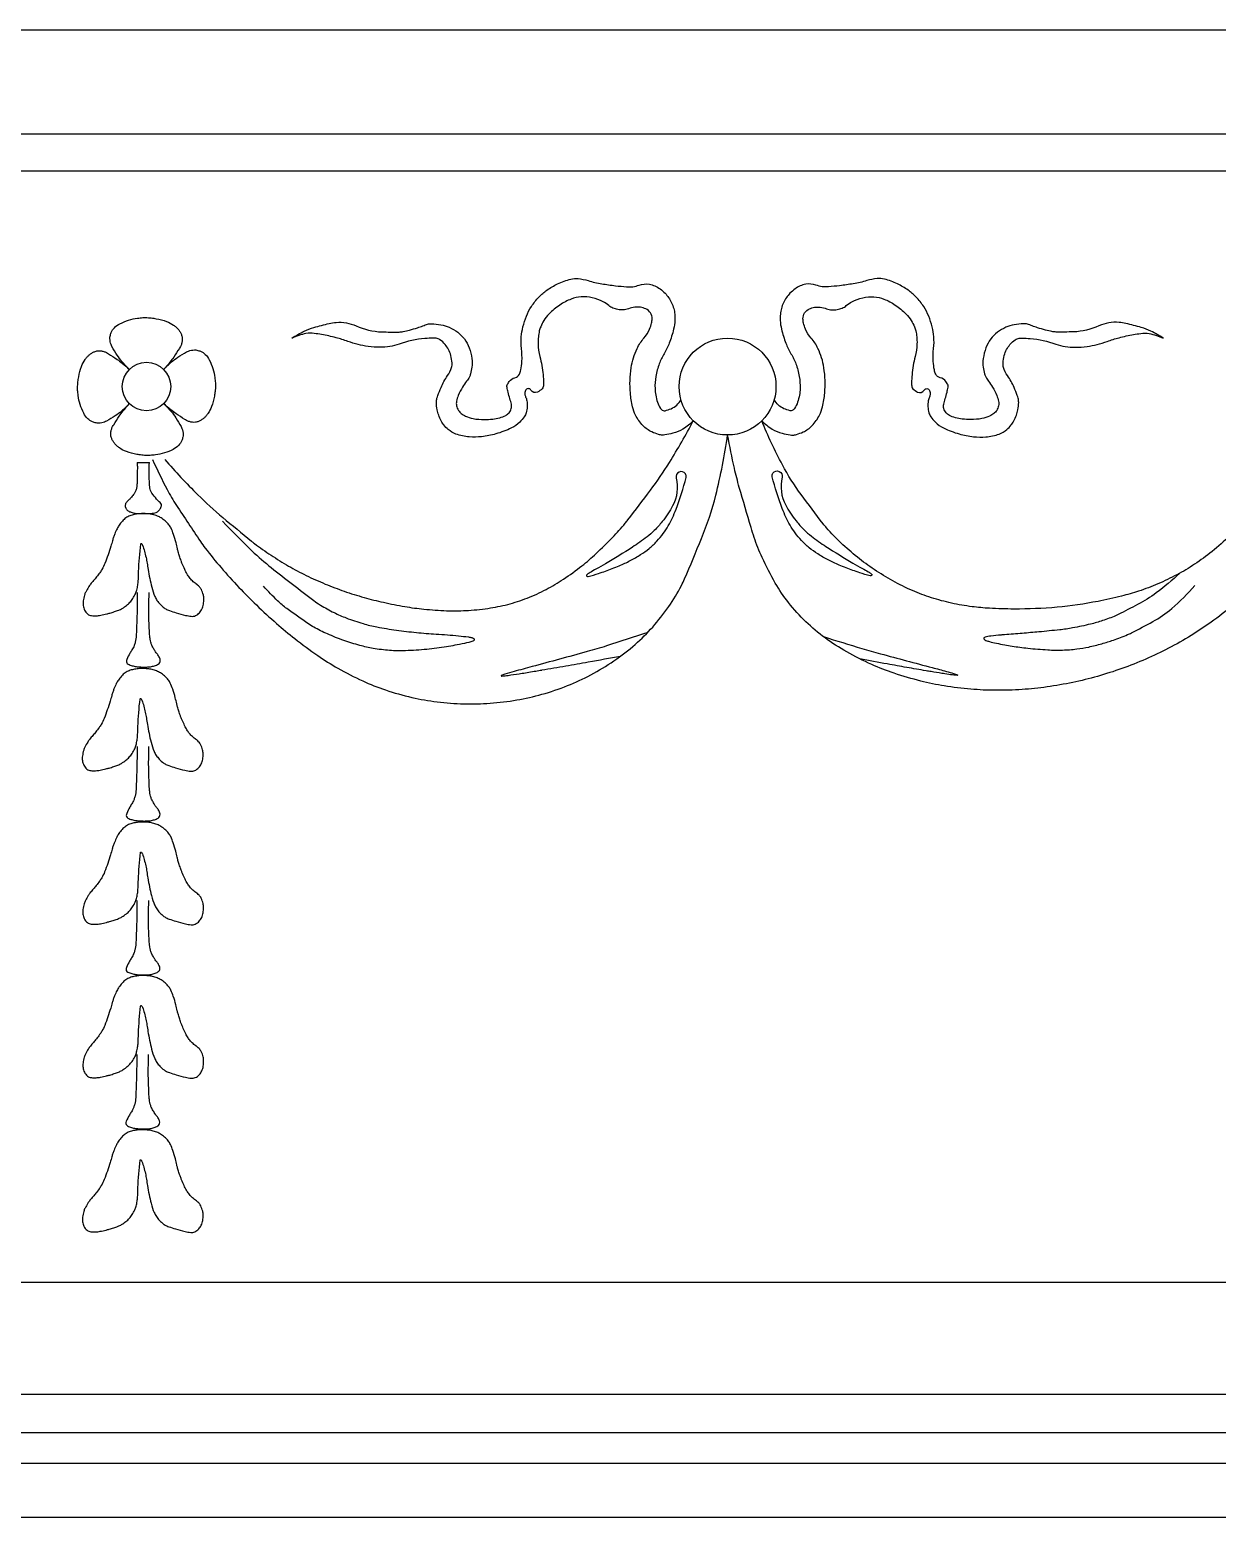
# Model space of a CAD drawing. Header units: millimetres. Extents: x 119.1 to 211.3, y 226 to 289.5.
# Drawn here: x 136.05 to 142.02, y 258.12 to 265.59 of the extents above; entities that cross this region are included whole.
import ezdxf

# ---------------------------------------------------------------- set-up
doc = ezdxf.new("R2010")
doc.units = ezdxf.units.MM

# ---------------------------------------------------------------- blocks, each defined once
blk = doc.blocks.new('BALMERREPEATH410A')
at = {"color": 0}
blk.add_line((-0.0468, -0.3809), (0.0142, -0.3809), dxfattribs=at)
for points in [[(-0.086, 0.086, -0.027333), (-0.1235, 0.1252, -0.03726), (-0.147, 0.1572, -0.008213), (-0.1737, 0.2014, -0.040004), (-0.1783, 0.211, -0.044963), (-0.1824, 0.2253, -0.040875), (-0.1841, 0.2416, -0.063878), (-0.1828, 0.2536, -0.04063), (-0.177, 0.2717, -0.095865), (-0.1616, 0.2951, -0.077592), (-0.1339, 0.3156, -0.045773), (-0.09, 0.3338, -0.04715), (-0.0449, 0.3433, -0.004209), (-0.0191, 0.3461, -0.020399), (-0.0138, 0.3464, -0.011423), (0.0015, 0.3462, -0.010921), (0.0174, 0.3454, -0.017709), (0.0241, 0.3447, -0.004835), (0.0483, 0.3409, -0.046988), (0.1008, 0.327, -0.064824), (0.1358, 0.3087, -0.029994), (0.149, 0.2982, -0.035146), (0.159, 0.2879, -0.037775), (0.1685, 0.2746, -0.041598), (0.1752, 0.2614, -0.060797), (0.1793, 0.2459, -0.064444), (0.1795, 0.2307, -0.044061), (0.1762, 0.2153, -0.045076), (0.1704, 0.201, -0.023888), (0.1651, 0.1918, -0.004866), (0.1367, 0.1484, -0.023067), (0.1173, 0.1222, -0.015728), (0.086, 0.086)], [(-0.086, -0.086, -0.027333), (-0.1252, -0.1235, -0.03726), (-0.1572, -0.147, -0.008213), (-0.2014, -0.1737, -0.040004), (-0.211, -0.1783, -0.044963), (-0.2253, -0.1824, -0.040875), (-0.2416, -0.1841, -0.063878), (-0.2536, -0.1828, -0.04063), (-0.2717, -0.177, -0.095865), (-0.2951, -0.1616, -0.077592), (-0.3156, -0.1339, -0.045773), (-0.3338, -0.09, -0.04715), (-0.3433, -0.0449, -0.004209), (-0.3461, -0.0191, -0.020399), (-0.3464, -0.0138, -0.011423), (-0.3462, 0.0015, -0.010921), (-0.3454, 0.0174, -0.017709), (-0.3447, 0.0241, -0.004835), (-0.3409, 0.0483, -0.046988), (-0.327, 0.1008, -0.064824), (-0.3087, 0.1358, -0.029994), (-0.2982, 0.149, -0.035146), (-0.2879, 0.159, -0.037775), (-0.2746, 0.1685, -0.041598), (-0.2614, 0.1752, -0.060797), (-0.2459, 0.1793, -0.064444), (-0.2307, 0.1795, -0.044061), (-0.2153, 0.1762, -0.045076), (-0.201, 0.1704, -0.023888), (-0.1918, 0.1651, -0.004866), (-0.1484, 0.1367, -0.023067), (-0.1222, 0.1173, -0.015728), (-0.086, 0.086)], [(0.086, 0.086, -0.027333), (0.1252, 0.1235, -0.03726), (0.1572, 0.147, -0.008213), (0.2014, 0.1737, -0.040004), (0.211, 0.1783, -0.044963), (0.2253, 0.1824, -0.040875), (0.2416, 0.1841, -0.063878), (0.2536, 0.1828, -0.04063), (0.2717, 0.177, -0.095865), (0.2951, 0.1616, -0.077592), (0.3156, 0.1339, -0.045773), (0.3338, 0.09, -0.04715), (0.3433, 0.0449, -0.004209), (0.3461, 0.0191, -0.020399), (0.3464, 0.0138, -0.011423), (0.3462, -0.0015, -0.010921), (0.3454, -0.0174, -0.017709), (0.3447, -0.0241, -0.004835), (0.3409, -0.0483, -0.046988), (0.327, -0.1008, -0.064824), (0.3087, -0.1358, -0.029994), (0.2982, -0.149, -0.035146), (0.2879, -0.159, -0.037775), (0.2746, -0.1685, -0.041598), (0.2614, -0.1752, -0.060797), (0.2459, -0.1793, -0.064444), (0.2307, -0.1795, -0.044061), (0.2153, -0.1762, -0.045076), (0.201, -0.1704, -0.023888), (0.1918, -0.1651, -0.004866), (0.1484, -0.1367, -0.023067), (0.1222, -0.1173, -0.015728), (0.086, -0.086)], [(0.086, -0.086, -0.027333), (0.1235, -0.1252, -0.03726), (0.147, -0.1572, -0.008213), (0.1737, -0.2014, -0.040004), (0.1783, -0.211, -0.044963), (0.1824, -0.2253, -0.040875), (0.1841, -0.2416, -0.063878), (0.1828, -0.2536, -0.04063), (0.177, -0.2717, -0.095865), (0.1616, -0.2951, -0.077592), (0.1339, -0.3156, -0.045773), (0.09, -0.3338, -0.04715), (0.0449, -0.3433, -0.004209), (0.0191, -0.3461, -0.020399), (0.0138, -0.3464, -0.011423), (-0.0015, -0.3462, -0.010921), (-0.0174, -0.3454, -0.017709), (-0.0241, -0.3447, -0.004835), (-0.0483, -0.3409, -0.046988), (-0.1008, -0.327, -0.064824), (-0.1358, -0.3087, -0.029994), (-0.149, -0.2982, -0.035146), (-0.159, -0.2879, -0.037775), (-0.1685, -0.2746, -0.041598), (-0.1752, -0.2614, -0.060797), (-0.1793, -0.2459, -0.064444), (-0.1795, -0.2307, -0.044061), (-0.1762, -0.2153, -0.045076), (-0.1704, -0.201, -0.023888), (-0.1651, -0.1918, -0.004866), (-0.1367, -0.1484, -0.023067), (-0.1173, -0.1222, -0.015728), (-0.086, -0.086)], [(-0.0468, -0.3809, -0.003286), (-0.0462, -0.402, -0.006789), (-0.0462, -0.4122, -0.006333), (-0.0478, -0.4879, -0.026939), (-0.0493, -0.5056, -0.052355), (-0.0533, -0.5215, -0.057257), (-0.06, -0.5349, -0.020144), (-0.0658, -0.5429, -0.0094), (-0.0791, -0.5595, -0.036806), (-0.09, -0.5707, 0.037145), (-0.1009, -0.5819, 0.140302), (-0.107, -0.5957, 0.141259), (-0.1048, -0.6105, 0.113225), (-0.096, -0.6222, 0.097426), (-0.0812, -0.6303, 0.020695), (-0.062, -0.6356, 0.036984), (-0.0509, -0.6373, 0.009153), (-0.041, -0.6379, 0.004245), (-0.0197, -0.6386, 0.023884), (0.0159, -0.6377, 0.032441), (0.0419, -0.6342, 0.104983), (0.0545, -0.6287, 0.079906), (0.0672, -0.6161, 0.115186), (0.0746, -0.5988, 0.204905), (0.0721, -0.5881, 0.053247), (0.0634, -0.5786, -0.037904), (0.0507, -0.5655, -0.011746), (0.0274, -0.5363, -0.048344), (0.0227, -0.5285, -0.055159), (0.0181, -0.5159, -0.041614), (0.0154, -0.4982, -0.005258), (0.0151, -0.4941, -0.000805), (0.0139, -0.467, -0.011926), (0.0131, -0.4292, -0.009343), (0.0142, -0.3809)], [(-0.0468, -1.0352, -0.001751), (-0.0465, -1.0577, -0.004457), (-0.0465, -1.0665, -0.009517), (-0.0516, -1.2513, -0.052937), (-0.0566, -1.2843, -0.02486), (-0.0619, -1.3008, -0.030937), (-0.0675, -1.3135, -0.023823), (-0.0731, -1.3229, 0.01279), (-0.0837, -1.3402, 0.034046), (-0.0989, -1.3712, 0.103634), (-0.101, -1.3824, 0.222066), (-0.0966, -1.3914, 0.100302), (-0.0776, -1.4011, 0.015934), (-0.0575, -1.406, 0.031622), (-0.0471, -1.4075, 0.006193), (-0.0284, -1.4089, 0.009313), (-0.0159, -1.4094, 0.012621), (-0.0036, -1.4093, 0.008262), (0.0153, -1.4084, 0.043174), (0.0256, -1.4069, 0.021728), (0.0456, -1.4012, 0.097155), (0.0628, -1.3914, 0.170843), (0.0685, -1.3814, 0.119741), (0.0679, -1.3696, 0.073834), (0.0597, -1.3523, 0.025883), (0.049, -1.3378, -0.034952), (0.0413, -1.327, -0.013815), (0.031, -1.3092, -0.026592), (0.0265, -1.2996, -0.031275), (0.0214, -1.2848, -0.031458), (0.0183, -1.2695, -0.008411), (0.0162, -1.2521, -0.010743), (0.0151, -1.2384, -0.004616), (0.015, -1.2364, -0.000205), (0.013, -1.1916, -0.011169), (0.0116, -1.1229, -0.008752), (0.0134, -1.0352)], [(-0.0477, -1.8088, -0.001751), (-0.0474, -1.8312, -0.004457), (-0.0474, -1.84, -0.009517), (-0.0525, -2.0249, -0.052937), (-0.0575, -2.0578, -0.02486), (-0.0628, -2.0743, -0.030937), (-0.0685, -2.0871, -0.023823), (-0.074, -2.0965, 0.01279), (-0.0846, -2.1138, 0.034046), (-0.0998, -2.1447, 0.103634), (-0.1019, -2.156, 0.222066), (-0.0975, -2.1649, 0.100302), (-0.0785, -2.1746, 0.015934), (-0.0584, -2.1796, 0.031622), (-0.048, -2.1811, 0.006193), (-0.0293, -2.1824, 0.009313), (-0.0169, -2.1829, 0.012621), (-0.0045, -2.1829, 0.008262), (0.0144, -2.182, 0.043174), (0.0247, -2.1804, 0.021728), (0.0446, -2.1747, 0.097155), (0.0619, -2.1649, 0.170843), (0.0676, -2.155, 0.119741), (0.067, -2.1431, 0.073834), (0.0588, -2.1258, 0.025883), (0.0481, -2.1114, -0.034952), (0.0404, -2.1006, -0.013815), (0.0301, -2.0828, -0.026592), (0.0256, -2.0732, -0.031275), (0.0205, -2.0583, -0.031458), (0.0174, -2.043, -0.008411), (0.0153, -2.0257, -0.010743), (0.0141, -2.012, -0.004616), (0.014, -2.01, -0.000205), (0.0121, -1.9652, -0.011169), (0.0107, -1.8965, -0.008752), (0.0124, -1.8088)], [(-0.0486, -2.5823, -0.001751), (-0.0483, -2.6048, -0.004457), (-0.0483, -2.6136, -0.009517), (-0.0534, -2.7984, -0.052937), (-0.0585, -2.8314, -0.02486), (-0.0637, -2.8479, -0.030937), (-0.0694, -2.8606, -0.023823), (-0.0749, -2.87, 0.01279), (-0.0855, -2.8873, 0.034046), (-0.1007, -2.9183, 0.103634), (-0.1028, -2.9295, 0.222066), (-0.0984, -2.9385, 0.100302), (-0.0794, -2.9482, 0.015934), (-0.0593, -2.9531, 0.031622), (-0.049, -2.9547, 0.006193), (-0.0302, -2.956, 0.009313), (-0.0178, -2.9565, 0.012621), (-0.0054, -2.9564, 0.008262), (0.0134, -2.9555, 0.043174), (0.0238, -2.954, 0.021728), (0.0437, -2.9483, 0.097155), (0.061, -2.9385, 0.170843), (0.0667, -2.9286, 0.119741), (0.0661, -2.9167, 0.073834), (0.0579, -2.8994, 0.025883), (0.0472, -2.885, -0.034952), (0.0395, -2.8741, -0.013815), (0.0292, -2.8564, -0.026592), (0.0246, -2.8467, -0.031275), (0.0196, -2.8319, -0.031458), (0.0165, -2.8166, -0.008411), (0.0144, -2.7992, -0.010743), (0.0132, -2.7855, -0.004616), (0.0131, -2.7835, -0.000205), (0.0112, -2.7387, -0.011169), (0.0098, -2.67, -0.008752), (0.0115, -2.5823)], [(-0.0495, -3.3559, -0.001751), (-0.0492, -3.3783, -0.004457), (-0.0492, -3.3872, -0.009517), (-0.0543, -3.572, -0.052937), (-0.0594, -3.605, -0.02486), (-0.0646, -3.6215, -0.030937), (-0.0703, -3.6342, -0.023823), (-0.0758, -3.6436, 0.01279), (-0.0864, -3.6609, 0.034046), (-0.1017, -3.6919, 0.103634), (-0.1037, -3.7031, 0.222066), (-0.0993, -3.712, 0.100302), (-0.0804, -3.7217, 0.015934), (-0.0602, -3.7267, 0.031622), (-0.0499, -3.7282, 0.006193), (-0.0312, -3.7295, 0.009313), (-0.0187, -3.73, 0.012621), (-0.0063, -3.73, 0.008262), (0.0125, -3.7291, 0.043174), (0.0229, -3.7275, 0.021728), (0.0428, -3.7218, 0.097155), (0.06, -3.7121, 0.170843), (0.0658, -3.7021, 0.119741), (0.0651, -3.6902, 0.073834), (0.057, -3.6729, 0.025883), (0.0463, -3.6585, -0.034952), (0.0386, -3.6477, -0.013815), (0.0283, -3.6299, -0.026592), (0.0237, -3.6203, -0.031275), (0.0187, -3.6054, -0.031458), (0.0156, -3.5902, -0.008411), (0.0135, -3.5728, -0.010743), (0.0123, -3.5591, -0.004616), (0.0122, -3.5571, -0.000205), (0.0103, -3.5123, -0.011169), (0.0089, -3.4436, -0.008752), (0.0106, -3.3559)]]:
    blk.add_lwpolyline(points, format="xyb", dxfattribs=at)
for points in [[(0.2488, -0.9915, -0.040961), (0.2303, -0.9765, -0.042564), (0.2153, -0.9592, -0.028837), (0.204, -0.9419, -0.022651), (0.1921, -0.9186, -0.007026), (0.1796, -0.8903, -0.013589), (0.1738, -0.8754, -0.008287), (0.1659, -0.8523, -0.008979), (0.1594, -0.8308, -0.013889), (0.1554, -0.8151, 0.007319), (0.1483, -0.7853, 0.019633), (0.1356, -0.7426, 0.026179), (0.1232, -0.7116, 0.060066), (0.1127, -0.6947, 0.044414), (0.0941, -0.6752, 0.041179), (0.0739, -0.6602, 0.047652), (0.0544, -0.6506, 0.032189), (0.0315, -0.6435, 0.033832), (0.009, -0.6396, 0.02348), (-0.0127, -0.6385, 0.020253), (-0.0378, -0.6393, 0.034608), (-0.0622, -0.6428, 0.038405), (-0.0834, -0.6491, 0.061397), (-0.1035, -0.6598, 0.05772), (-0.1215, -0.6758, 0.030967), (-0.1379, -0.6966, 0.040056), (-0.1481, -0.7143, 0.012528), (-0.1598, -0.7404, 0.019689), (-0.1661, -0.7575, 0.012183), (-0.1712, -0.7745, -0.007417), (-0.1793, -0.8024, -0.017284), (-0.209, -0.8887, -0.047059), (-0.2239, -0.9188, -0.01663), (-0.2349, -0.9352, -0.012124), (-0.2512, -0.9569, -0.013748), (-0.2662, -0.9748, 0.015336), (-0.2813, -0.9928, 0.028136), (-0.2918, -1.0079, 0.018331), (-0.3058, -1.0326, 0.052333), (-0.3121, -1.0485, 0.030025), (-0.3183, -1.0775, 0.074352), (-0.3184, -1.1007, 0.072444), (-0.3116, -1.1234, 0.116892), (-0.2958, -1.1435, 0.144796), (-0.2766, -1.1512, 0.036779), (-0.2524, -1.1517, 0.039267), (-0.23, -1.1488, 0.005221), (-0.2003, -1.1422, 0.009688), (-0.1844, -1.1381, 0.012302), (-0.1611, -1.1311, 0.013294), (-0.1399, -1.1235, 0.043426), (-0.1222, -1.1148, 0.031484), (-0.0999, -1.0993, 0.041122), (-0.0836, -1.084, 0.037734), (-0.0686, -1.0647, 0.036631), (-0.0553, -1.0411, 0.050248), (-0.0487, -1.0224, 0.020283), (-0.0438, -0.9978, 0.023505), (-0.0414, -0.9762, 0.009299), (-0.0408, -0.9608, -0.004545), (-0.0397, -0.9294, -0.017005), (-0.0289, -0.7916, -0.654939), (-0.024, -0.7901, -0.08856), (-0.0195, -0.7978, -0.025758), (-0.0102, -0.8272, -0.005212), (-0.0025, -0.8582, -0.011214), (0.0006, -0.8728, -0.011801), (0.003, -0.887, 0.005246), (0.0079, -0.9191, 0.020914), (0.0263, -1.008, 0.038551), (0.042, -1.0548, 0.047079), (0.0526, -1.0745, 0.043176), (0.0679, -1.0937, 0.040468), (0.089, -1.1125, 0.062169), (0.105, -1.1218, 0.018378), (0.1156, -1.1258, 0.005863), (0.1494, -1.1368, 0.018528), (0.1967, -1.1496, 0.031448), (0.2252, -1.1544, 0.130409), (0.2459, -1.1512, 0.106111), (0.2666, -1.1362, 0.075517), (0.2786, -1.1178, 0.066664), (0.2859, -1.094, 0.042883), (0.2881, -1.0669, 0.059758), (0.2856, -1.0475, 0.050986), (0.2757, -1.0202, 0.083216), (0.2655, -1.0057, 0.010084), (0.2569, -0.9974, 0.033109), (0.254, -0.9951, 0.010935), (0.2519, -0.9936, -0.007581)], [(0.2451, -1.7701, -0.040961), (0.2266, -1.7551, -0.042564), (0.2116, -1.7378, -0.028837), (0.2003, -1.7205, -0.022651), (0.1884, -1.6972, -0.007026), (0.1759, -1.6689, -0.013589), (0.1701, -1.654, -0.008287), (0.1622, -1.6309, -0.008979), (0.1557, -1.6094, -0.013889), (0.1517, -1.5937, 0.007319), (0.1446, -1.5639, 0.019633), (0.1319, -1.5212, 0.026179), (0.1195, -1.4902, 0.060066), (0.109, -1.4732, 0.044414), (0.0904, -1.4537, 0.041179), (0.0702, -1.4388, 0.047652), (0.0507, -1.4291, 0.032189), (0.0278, -1.422, 0.033832), (0.0053, -1.4182, 0.02348), (-0.0163, -1.417, 0.020253), (-0.0415, -1.4179, 0.034608), (-0.0659, -1.4214, 0.038405), (-0.0871, -1.4277, 0.061397), (-0.1072, -1.4384, 0.05772), (-0.1252, -1.4544, 0.030967), (-0.1416, -1.4752, 0.040056), (-0.1518, -1.4928, 0.012528), (-0.1635, -1.519, 0.019689), (-0.1698, -1.5361, 0.012183), (-0.1749, -1.553, -0.007417), (-0.183, -1.581, -0.017284), (-0.2127, -1.6673, -0.047059), (-0.2276, -1.6974, -0.01663), (-0.2386, -1.7138, -0.012124), (-0.2549, -1.7354, -0.013748), (-0.2699, -1.7534, 0.015336), (-0.285, -1.7714, 0.028136), (-0.2955, -1.7865, 0.018331), (-0.3095, -1.8111, 0.052333), (-0.3158, -1.827, 0.030025), (-0.322, -1.8561, 0.074352), (-0.3221, -1.8793, 0.072444), (-0.3153, -1.902, 0.116892), (-0.2995, -1.9221, 0.144796), (-0.2803, -1.9298, 0.036779), (-0.2561, -1.9303, 0.039267), (-0.2337, -1.9274, 0.005221), (-0.204, -1.9208, 0.009688), (-0.1881, -1.9167, 0.012302), (-0.1648, -1.9097, 0.013294), (-0.1436, -1.9021, 0.043426), (-0.1259, -1.8934, 0.031484), (-0.1036, -1.8779, 0.041122), (-0.0873, -1.8625, 0.037734), (-0.0723, -1.8433, 0.036631), (-0.059, -1.8196, 0.050248), (-0.0524, -1.801, 0.020283), (-0.0475, -1.7763, 0.023505), (-0.0451, -1.7548, 0.009299), (-0.0445, -1.7394, -0.004545), (-0.0434, -1.7079, -0.017005), (-0.0326, -1.5702, -0.654939), (-0.0277, -1.5686, -0.08856), (-0.0232, -1.5764, -0.025758), (-0.0139, -1.6058, -0.005212), (-0.0062, -1.6368, -0.011214), (-0.0031, -1.6513, -0.011801), (-0.0007, -1.6656, 0.005246), (0.0042, -1.6976, 0.020914), (0.0226, -1.7866, 0.038551), (0.0383, -1.8334, 0.047079), (0.0489, -1.8531, 0.043176), (0.0642, -1.8722, 0.040468), (0.0853, -1.8911, 0.062169), (0.1013, -1.9003, 0.018378), (0.1119, -1.9044, 0.005863), (0.1457, -1.9153, 0.018528), (0.193, -1.9282, 0.031448), (0.2215, -1.933, 0.130409), (0.2422, -1.9297, 0.106111), (0.2629, -1.9147, 0.075517), (0.2749, -1.8964, 0.066664), (0.2822, -1.8726, 0.042883), (0.2844, -1.8455, 0.059758), (0.2819, -1.826, 0.050986), (0.272, -1.7988, 0.083216), (0.2618, -1.7843, 0.010084), (0.2532, -1.7759, 0.033109), (0.2503, -1.7736, 0.010935), (0.2482, -1.7722, -0.007581)], [(0.2473, -2.5415, -0.040961), (0.2289, -2.5264, -0.042564), (0.2138, -2.5092, -0.028837), (0.2026, -2.4919, -0.022651), (0.1906, -2.4685, -0.007026), (0.1782, -2.4402, -0.013589), (0.1724, -2.4254, -0.008287), (0.1645, -2.4023, -0.008979), (0.158, -2.3808, -0.013889), (0.154, -2.3651, 0.007319), (0.1468, -2.3352, 0.019633), (0.1341, -2.2926, 0.026179), (0.1217, -2.2616, 0.060066), (0.1112, -2.2446, 0.044414), (0.0926, -2.2251, 0.041179), (0.0725, -2.2102, 0.047652), (0.053, -2.2005, 0.032189), (0.0301, -2.1934, 0.033832), (0.0076, -2.1896, 0.02348), (-0.0141, -2.1884, 0.020253), (-0.0392, -2.1893, 0.034608), (-0.0636, -2.1928, 0.038405), (-0.0849, -2.1991, 0.061397), (-0.1049, -2.2098, 0.05772), (-0.1229, -2.2258, 0.030967), (-0.1393, -2.2465, 0.040056), (-0.1495, -2.2642, 0.012528), (-0.1612, -2.2904, 0.019689), (-0.1676, -2.3074, 0.012183), (-0.1727, -2.3244, -0.007417), (-0.1808, -2.3524, -0.017284), (-0.2105, -2.4387, -0.047059), (-0.2254, -2.4687, -0.01663), (-0.2363, -2.4852, -0.012124), (-0.2526, -2.5068, -0.013748), (-0.2677, -2.5248, 0.015336), (-0.2827, -2.5428, 0.028136), (-0.2933, -2.5579, 0.018331), (-0.3073, -2.5825, 0.052333), (-0.3136, -2.5984, 0.030025), (-0.3198, -2.6275, 0.074352), (-0.3198, -2.6507, 0.072444), (-0.313, -2.6734, 0.116892), (-0.2973, -2.6934, 0.144796), (-0.278, -2.7012, 0.036779), (-0.2539, -2.7017, 0.039267), (-0.2314, -2.6988, 0.005221), (-0.2017, -2.6921, 0.009688), (-0.1858, -2.6881, 0.012302), (-0.1625, -2.6811, 0.013294), (-0.1413, -2.6735, 0.043426), (-0.1237, -2.6648, 0.031484), (-0.1014, -2.6493, 0.041122), (-0.085, -2.6339, 0.037734), (-0.07, -2.6146, 0.036631), (-0.0567, -2.591, 0.050248), (-0.0502, -2.5724, 0.020283), (-0.0453, -2.5477, 0.023505), (-0.0429, -2.5262, 0.009299), (-0.0422, -2.5108, -0.004545), (-0.0411, -2.4793, -0.017005), (-0.0304, -2.3415, -0.654939), (-0.0255, -2.34, -0.08856), (-0.0209, -2.3478, -0.025758), (-0.0116, -2.3771, -0.005212), (-0.0039, -2.4082, -0.011214), (-0.0008, -2.4227, -0.011801), (0.0016, -2.437, 0.005246), (0.0065, -2.469, 0.020914), (0.0249, -2.558, 0.038551), (0.0405, -2.6047, 0.047079), (0.0512, -2.6245, 0.043176), (0.0665, -2.6436, 0.040468), (0.0876, -2.6625, 0.062169), (0.1036, -2.6717, 0.018378), (0.1142, -2.6757, 0.005863), (0.1479, -2.6867, 0.018528), (0.1952, -2.6996, 0.031448), (0.2237, -2.7044, 0.130409), (0.2444, -2.7011, 0.106111), (0.2651, -2.6861, 0.075517), (0.2772, -2.6678, 0.066664), (0.2845, -2.644, 0.042883), (0.2866, -2.6168, 0.059758), (0.2842, -2.5974, 0.050986), (0.2743, -2.5702, 0.083216), (0.264, -2.5556, 0.010084), (0.2554, -2.5473, 0.033109), (0.2526, -2.545, 0.010935), (0.2504, -2.5436, -0.007581)], [(0.2479, -3.3127, -0.040961), (0.2295, -3.2976, -0.042564), (0.2144, -3.2804, -0.028837), (0.2032, -3.2631, -0.022651), (0.1912, -3.2397, -0.007026), (0.1788, -3.2114, -0.013589), (0.173, -3.1965, -0.008287), (0.1651, -3.1735, -0.008979), (0.1586, -3.1519, -0.013889), (0.1546, -3.1363, 0.007319), (0.1474, -3.1064, 0.019633), (0.1347, -3.0638, 0.026179), (0.1223, -3.0328, 0.060066), (0.1118, -3.0158, 0.044414), (0.0932, -2.9963, 0.041179), (0.0731, -2.9813, 0.047652), (0.0536, -2.9717, 0.032189), (0.0307, -2.9646, 0.033832), (0.0082, -2.9608, 0.02348), (-0.0135, -2.9596, 0.020253), (-0.0386, -2.9604, 0.034608), (-0.063, -2.9639, 0.038405), (-0.0843, -2.9703, 0.061397), (-0.1043, -2.9809, 0.05772), (-0.1223, -2.997, 0.030967), (-0.1387, -3.0177, 0.040056), (-0.1489, -3.0354, 0.012528), (-0.1606, -3.0615, 0.019689), (-0.1669, -3.0786, 0.012183), (-0.172, -3.0956, -0.007417), (-0.1802, -3.1236, -0.017284), (-0.2099, -3.2098, -0.047059), (-0.2248, -3.2399, -0.01663), (-0.2357, -3.2563, -0.012124), (-0.252, -3.278, -0.013748), (-0.2671, -3.296, 0.015336), (-0.2821, -3.3139, 0.028136), (-0.2927, -3.3291, 0.018331), (-0.3067, -3.3537, 0.052333), (-0.3129, -3.3696, 0.030025), (-0.3192, -3.3987, 0.074352), (-0.3192, -3.4218, 0.072444), (-0.3124, -3.4446, 0.116892), (-0.2966, -3.4646, 0.144796), (-0.2774, -3.4723, 0.036779), (-0.2533, -3.4729, 0.039267), (-0.2308, -3.4699, 0.005221), (-0.2011, -3.4633, 0.009688), (-0.1852, -3.4593, 0.012302), (-0.1619, -3.4522, 0.013294), (-0.1407, -3.4446, 0.043426), (-0.1231, -3.4359, 0.031484), (-0.1008, -3.4204, 0.041122), (-0.0844, -3.4051, 0.037734), (-0.0694, -3.3858, 0.036631), (-0.0561, -3.3622, 0.050248), (-0.0496, -3.3435, 0.020283), (-0.0446, -3.3189, 0.023505), (-0.0423, -3.2973, 0.009299), (-0.0416, -3.282, -0.004545), (-0.0405, -3.2505, -0.017005), (-0.0298, -3.1127, -0.654939), (-0.0249, -3.1112, -0.08856), (-0.0203, -3.119, -0.025758), (-0.011, -3.1483, -0.005212), (-0.0033, -3.1793, -0.011214), (-0.0002, -3.1939, -0.011801), (0.0022, -3.2081, 0.005246), (0.0071, -3.2402, 0.020914), (0.0255, -3.3291, 0.038551), (0.0411, -3.3759, 0.047079), (0.0518, -3.3957, 0.043176), (0.0671, -3.4148, 0.040468), (0.0882, -3.4336, 0.062169), (0.1042, -3.4429, 0.018378), (0.1148, -3.4469, 0.005863), (0.1485, -3.4579, 0.018528), (0.1958, -3.4708, 0.031448), (0.2243, -3.4756, 0.130409), (0.245, -3.4723, 0.106111), (0.2657, -3.4573, 0.075517), (0.2778, -3.4389, 0.066664), (0.2851, -3.4151, 0.042883), (0.2872, -3.388, 0.059758), (0.2848, -3.3686, 0.050986), (0.2749, -3.3414, 0.083216), (0.2646, -3.3268, 0.010084), (0.256, -3.3185, 0.033109), (0.2532, -3.3162, 0.010935), (0.2511, -3.3147, -0.007581)], [(0.2455, -4.0874, -0.040961), (0.227, -4.0723, -0.042564), (0.2119, -4.0551, -0.028837), (0.2007, -4.0378, -0.022651), (0.1887, -4.0144, -0.007026), (0.1763, -3.9861, -0.013589), (0.1705, -3.9712, -0.008287), (0.1626, -3.9482, -0.008979), (0.1561, -3.9267, -0.013889), (0.1521, -3.911, 0.007319), (0.145, -3.8811, 0.019633), (0.1323, -3.8385, 0.026179), (0.1199, -3.8075, 0.060066), (0.1094, -3.7905, 0.044414), (0.0908, -3.771, 0.041179), (0.0706, -3.756, 0.047652), (0.0511, -3.7464, 0.032189), (0.0282, -3.7393, 0.033832), (0.0057, -3.7355, 0.02348), (-0.016, -3.7343, 0.020253), (-0.0411, -3.7351, 0.034608), (-0.0655, -3.7387, 0.038405), (-0.0868, -3.745, 0.061397), (-0.1068, -3.7556, 0.05772), (-0.1248, -3.7717, 0.030967), (-0.1412, -3.7924, 0.040056), (-0.1514, -3.8101, 0.012528), (-0.1631, -3.8362, 0.019689), (-0.1694, -3.8533, 0.012183), (-0.1745, -3.8703, -0.007417), (-0.1826, -3.8983, -0.017284), (-0.2123, -3.9845, -0.047059), (-0.2273, -4.0146, -0.01663), (-0.2382, -4.0311, -0.012124), (-0.2545, -4.0527, -0.013748), (-0.2695, -4.0707, 0.015336), (-0.2846, -4.0886, 0.028136), (-0.2952, -4.1038, 0.018331), (-0.3092, -4.1284, 0.052333), (-0.3154, -4.1443, 0.030025), (-0.3217, -4.1734, 0.074352), (-0.3217, -4.1965, 0.072444), (-0.3149, -4.2193, 0.116892), (-0.2991, -4.2393, 0.144796), (-0.2799, -4.2471, 0.036779), (-0.2557, -4.2476, 0.039267), (-0.2333, -4.2446, 0.005221), (-0.2036, -4.238, 0.009688), (-0.1877, -4.234, 0.012302), (-0.1644, -4.2269, 0.013294), (-0.1432, -4.2193, 0.043426), (-0.1255, -4.2106, 0.031484), (-0.1032, -4.1951, 0.041122), (-0.0869, -4.1798, 0.037734), (-0.0719, -4.1605, 0.036631), (-0.0586, -4.1369, 0.050248), (-0.0521, -4.1183, 0.020283), (-0.0471, -4.0936, 0.023505), (-0.0448, -4.072, 0.009299), (-0.0441, -4.0567, -0.004545), (-0.043, -4.0252, -0.017005), (-0.0323, -3.8874, -0.654939), (-0.0274, -3.8859, -0.08856), (-0.0228, -3.8937, -0.025758), (-0.0135, -3.923, -0.005212), (-0.0058, -3.9541, -0.011214), (-0.0027, -3.9686, -0.011801), (-0.0003, -3.9828, 0.005246), (0.0046, -4.0149, 0.020914), (0.023, -4.1038, 0.038551), (0.0387, -4.1506, 0.047079), (0.0493, -4.1704, 0.043176), (0.0646, -4.1895, 0.040468), (0.0857, -4.2084, 0.062169), (0.1017, -4.2176, 0.018378), (0.1123, -4.2216, 0.005863), (0.146, -4.2326, 0.018528), (0.1934, -4.2455, 0.031448), (0.2219, -4.2503, 0.130409), (0.2425, -4.247, 0.106111), (0.2632, -4.232, 0.075517), (0.2753, -4.2136, 0.066664), (0.2826, -4.1898, 0.042883), (0.2848, -4.1627, 0.059758), (0.2823, -4.1433, 0.050986), (0.2724, -4.1161, 0.083216), (0.2621, -4.1015, 0.010084), (0.2535, -4.0932, 0.033109), (0.2507, -4.0909, 0.010935), (0.2486, -4.0894, -0.007581)]]:
    blk.add_lwpolyline(points, format="xyb", close=True, dxfattribs=at)
blk.add_circle((0, 0), 0.1217, dxfattribs=at)
blk = doc.blocks.new('BALMERREPEATH410B')
at = {"color": 0, "flags": 128}
for points in [[(-6.6924, 4.7429, -0.028798), (-6.6296, 4.7777, -0.040072), (-6.5815, 4.7963, -0.015539), (-6.5042, 4.8167, -0.035644), (-6.4697, 4.822, -0.128766), (-6.369, 4.8045, 0.099242), (-6.2407, 4.7744, 0.011536), (-6.1532, 4.7735, 0.04868), (-6.1325, 4.7758, 0.012755), (-6.1008, 4.7834, 0.009857), (-6.0602, 4.795, 0.023254), (-6.0332, 4.8047, -0.026624), (-6.0096, 4.813, -0.081303), (-5.99, 4.8154, -0.033795), (-5.943, 4.8103, -0.062203), (-5.9013, 4.7975, -0.054644), (-5.8585, 4.7723, -0.073276), (-5.825, 4.7386, -0.069422), (-5.8011, 4.6945, -0.055123), (-5.7871, 4.6397, -0.072421), (-5.7873, 4.5965, -0.025521), (-5.7942, 4.563, -0.05332), (-5.7999, 4.5476, -0.053878), (-5.8135, 4.5266, 0.036971), (-5.8342, 4.4968, 0.032597), (-5.8553, 4.4549, 0.050027), (-5.8644, 4.4257, 0.102646), (-5.8644, 4.403, 0.092851), (-5.8548, 4.3799, 0.076926), (-5.8407, 4.3641, 0.064803), (-5.8193, 4.3507, 0.062414), (-5.7803, 4.3386, 0.045958), (-5.7252, 4.3338, 0.027689), (-5.6821, 4.3364, 0.033923), (-5.6475, 4.3428, 0.0582), (-5.6169, 4.3546, 0.092509), (-5.6006, 4.3674, 0.113234), (-5.5893, 4.3885, 0.119747), (-5.5887, 4.4111, 0.026313), (-5.5962, 4.4388, -0.022209), (-5.6053, 4.4716, -0.006231), (-5.6105, 4.4958, -0.024933), (-5.6114, 4.5019, -0.147392), (-5.6106, 4.5063, -0.030697), (-5.5996, 4.5245, -0.188535), (-5.5706, 4.544, 0.233883), (-5.5483, 4.5619, 0.060321), (-5.5415, 4.5829, 0.030856), (-5.536, 4.6255, 0.04788), (-5.5378, 4.691, -0.053374), (-5.5387, 4.7497, -0.037769), (-5.5305, 4.799, -0.03334), (-5.5133, 4.853, -0.051523), (-5.4881, 4.9017, -0.046407), (-5.4501, 4.9493, -0.048235), (-5.4097, 4.984, -0.041564), (-5.3564, 5.0151, -0.047335), (-5.2904, 5.0393, -0.091249), (-5.2538, 5.0421, -0.046538), (-5.2026, 5.0317, 0.034602), (-5.1341, 5.016, 0.007793), (-5.0656, 5.0064, 0.009568), (-5.0096, 5.0006, 0.110459), (-4.9467, 5.0091, -0.135284), (-4.8947, 5.0135, -0.057805), (-4.8675, 5.0051, -0.054438), (-4.8414, 4.9901, -0.038855), (-4.8159, 4.9682, -0.046732), (-4.7982, 4.9467, -0.040943), (-4.7832, 4.9202, -0.04158), (-4.7729, 4.8919, -0.040992), (-4.7675, 4.8634, -0.038228), (-4.7667, 4.8322, -0.048613), (-4.7732, 4.7879, -0.029273), (-4.7954, 4.7169, -0.047028), (-4.821, 4.6647, 0.048867), (-4.8454, 4.6143, 0.045887), (-4.8624, 4.5507, 0.049239), (-4.8668, 4.4896, 0.038585), (-4.8634, 4.4566, 0.034636), (-4.8543, 4.4208, 0.067651), (-4.8392, 4.3899, 0.143554), (-4.8265, 4.3793, 0.157517), (-4.8163, 4.3783, 0.049053), (-4.7857, 4.3882, 0.086419), (-4.7575, 4.4067, 0.08407), (-4.7366, 4.4344)], [(-2.3119, 4.7429, 0.028798), (-2.3747, 4.7777, 0.040072), (-2.4228, 4.7963, 0.015539), (-2.5001, 4.8167, 0.035644), (-2.5345, 4.822, 0.128766), (-2.6353, 4.8045, -0.099242), (-2.7636, 4.7744, -0.011536), (-2.8511, 4.7735, -0.04868), (-2.8718, 4.7758, -0.012755), (-2.9035, 4.7834, -0.009857), (-2.9441, 4.795, -0.023254), (-2.9711, 4.8047, 0.026624), (-2.9947, 4.813, 0.081303), (-3.0143, 4.8154, 0.033795), (-3.0613, 4.8103, 0.062203), (-3.103, 4.7975, 0.054644), (-3.1458, 4.7723, 0.073276), (-3.1793, 4.7386, 0.069422), (-3.2032, 4.6945, 0.055123), (-3.2172, 4.6397, 0.072421), (-3.217, 4.5965, 0.025521), (-3.2101, 4.563, 0.05332), (-3.2043, 4.5476, 0.053878), (-3.1908, 4.5266, -0.036971), (-3.1701, 4.4968, -0.032597), (-3.149, 4.4549, -0.050027), (-3.1399, 4.4257, -0.102646), (-3.1399, 4.403, -0.092851), (-3.1495, 4.3799, -0.076926), (-3.1636, 4.3641, -0.064803), (-3.185, 4.3507, -0.062414), (-3.224, 4.3386, -0.045958), (-3.2791, 4.3338, -0.027689), (-3.3222, 4.3364, -0.033923), (-3.3568, 4.3428, -0.0582), (-3.3874, 4.3546, -0.092509), (-3.4037, 4.3674, -0.113234), (-3.415, 4.3885, -0.119747), (-3.4156, 4.4111, -0.026313), (-3.4081, 4.4388, 0.022209), (-3.399, 4.4716, 0.006231), (-3.3938, 4.4958, 0.024933), (-3.3928, 4.5019, 0.147392), (-3.3937, 4.5063, 0.030697), (-3.4047, 4.5245, 0.188535), (-3.4337, 4.544, -0.233883), (-3.456, 4.5619, -0.060321), (-3.4627, 4.5829, -0.030856), (-3.4683, 4.6255, -0.04788), (-3.4665, 4.691, 0.053374), (-3.4656, 4.7497, 0.037769), (-3.4738, 4.799, 0.03334), (-3.491, 4.853, 0.051523), (-3.5162, 4.9017, 0.046407), (-3.5542, 4.9493, 0.048235), (-3.5946, 4.984, 0.041564), (-3.6479, 5.0151, 0.047335), (-3.7139, 5.0393, 0.091249), (-3.7505, 5.0421, 0.046538), (-3.8017, 5.0317, -0.034602), (-3.8702, 5.016, -0.007793), (-3.9387, 5.0064, -0.009568), (-3.9947, 5.0006, -0.110459), (-4.0576, 5.0091, 0.135284), (-4.1095, 5.0135, 0.057805), (-4.1367, 5.0051, 0.054438), (-4.1629, 4.9901, 0.038855), (-4.1883, 4.9682, 0.046732), (-4.2061, 4.9467, 0.040943), (-4.2211, 4.9202, 0.04158), (-4.2314, 4.8919, 0.040992), (-4.2368, 4.8634, 0.038228), (-4.2376, 4.8322, 0.048613), (-4.231, 4.7879, 0.029273), (-4.2089, 4.7169, 0.047028), (-4.1833, 4.6647, -0.048867), (-4.1589, 4.6143, -0.045887), (-4.1419, 4.5507, -0.049239), (-4.1374, 4.4896, -0.038585), (-4.1409, 4.4566, -0.034636), (-4.15, 4.4208, -0.067651), (-4.1651, 4.3899, -0.143554), (-4.1778, 4.3793, -0.157517), (-4.1879, 4.3783, -0.049053), (-4.2186, 4.3882, -0.086419), (-4.2468, 4.4067, -0.08407), (-4.2677, 4.4344)], [(-4.6742, 4.3275, -0.065529), (-4.7261, 4.2858, -0.078948), (-4.7773, 4.2648, -0.015225), (-4.8171, 4.2567, -0.048663), (-4.8297, 4.2557, -0.066908), (-4.8488, 4.2588, -0.036027), (-4.8823, 4.2715, -0.091176), (-4.9273, 4.3034, -0.077928), (-4.9645, 4.3559, -0.057403), (-4.9797, 4.3981, -0.036851), (-4.9906, 4.4669, -0.058769), (-4.9864, 4.5941, -0.073782), (-4.9566, 4.6912, -0.069956), (-4.9221, 4.7433, 0.083013), (-4.8941, 4.788, 0.037155), (-4.8841, 4.8185, 0.05521), (-4.8812, 4.8399, 0.150683), (-4.8895, 4.8693, 0.144435), (-4.9136, 4.89, 0.066611), (-4.9394, 4.8977, 0.062682), (-4.968, 4.8986, 0.079034), (-4.9997, 4.8905, -0.095989), (-5.0261, 4.8847, -0.048762), (-5.0533, 4.8866, -0.051277), (-5.0784, 4.8936, -0.08845), (-5.099, 4.9062, 0.061597), (-5.1276, 4.9259, 0.066783), (-5.1819, 4.9455, 0.068563), (-5.238, 4.9498, 0.076139), (-5.2879, 4.9391, 0.060091), (-5.345, 4.9091, 0.040908), (-5.4, 4.864, 0.07025), (-5.4256, 4.8312, 0.027876), (-5.4414, 4.7999, 0.045399), (-5.4482, 4.7793, 0.034064), (-5.4531, 4.7492, 0.030034), (-5.4543, 4.7145, 0.056751), (-5.4452, 4.6499, -0.040261), (-5.4293, 4.5594, -0.019112), (-5.4271, 4.5173, -0.043529), (-5.4284, 4.4988, -0.167265), (-5.4341, 4.4881, -0.070413), (-5.4574, 4.4718, -0.399678), (-5.4907, 4.4818, 0.624999), (-5.5173, 4.4801, 0.046259), (-5.5207, 4.4689, 0.076342), (-5.5211, 4.4618, 0.08541), (-5.517, 4.4469, -0.067226), (-5.5111, 4.4283, -0.056626), (-5.5092, 4.3977, -0.057846), (-5.5142, 4.3681, -0.080198), (-5.5239, 4.3478, -0.050399), (-5.547, 4.3207, -0.07656), (-5.5881, 4.2918, -0.045817), (-5.6662, 4.2617, -0.041247), (-5.7385, 4.2475, -0.049198), (-5.8003, 4.2466, -0.062452), (-5.868, 4.2611, -0.099603), (-5.9057, 4.2833, -0.037888), (-5.9281, 4.3067, -0.051827), (-5.9412, 4.3265, -0.033672), (-5.954, 4.3558, -0.038494), (-5.9615, 4.3827, -0.042884), (-5.9654, 4.4196, -0.070998), (-5.9627, 4.4419, -0.025437), (-5.9585, 4.4549, -0.008034), (-5.9424, 4.4951, -0.055223), (-5.9094, 4.5544, 0.082219), (-5.8894, 4.5955, 0.088013), (-5.8868, 4.6183, 0.05316), (-5.8931, 4.6555, 0.050216), (-5.9049, 4.6856, 0.053519), (-5.9216, 4.7109, 0.070385), (-5.9476, 4.7348, 0.118188), (-5.9675, 4.7424, 0.03954), (-5.9812, 4.7431, 0.012869), (-6.0232, 4.7408, 0.067415), (-6.1527, 4.7127, -0.092503), (-6.2483, 4.6968, -0.026821), (-6.3093, 4.7014, -0.032042), (-6.3595, 4.7111, -0.019857), (-6.4106, 4.7267, 0.017102), (-6.4699, 4.7451, 0.017669), (-6.5061, 4.7536, 0.008858), (-6.5792, 4.7668, 0.092348), (-6.6211, 4.7658, 0.051477), (-6.6924, 4.7429)], [(-4.3301, 4.3275, 0.065529), (-4.2782, 4.2858, 0.078948), (-4.227, 4.2648, 0.015225), (-4.1872, 4.2567, 0.048663), (-4.1745, 4.2557, 0.066908), (-4.1554, 4.2588, 0.036027), (-4.122, 4.2715, 0.091176), (-4.077, 4.3034, 0.077928), (-4.0398, 4.3559, 0.057403), (-4.0246, 4.3981, 0.036851), (-4.0136, 4.4669, 0.058769), (-4.0179, 4.5941, 0.073782), (-4.0477, 4.6912, 0.069956), (-4.0822, 4.7433, -0.083013), (-4.1101, 4.788, -0.037155), (-4.1202, 4.8185, -0.05521), (-4.1231, 4.8399, -0.150683), (-4.1148, 4.8693, -0.144435), (-4.0907, 4.89, -0.066611), (-4.0649, 4.8977, -0.062682), (-4.0363, 4.8986, -0.079034), (-4.0046, 4.8905, 0.095989), (-3.9782, 4.8847, 0.048762), (-3.951, 4.8866, 0.051277), (-3.9259, 4.8936, 0.08845), (-3.9053, 4.9062, -0.061597), (-3.8767, 4.9259, -0.066783), (-3.8224, 4.9455, -0.068563), (-3.7663, 4.9498, -0.076139), (-3.7164, 4.9391, -0.060091), (-3.6593, 4.9091, -0.040908), (-3.6043, 4.864, -0.07025), (-3.5787, 4.8312, -0.027876), (-3.5629, 4.7999, -0.045399), (-3.5561, 4.7793, -0.034064), (-3.5512, 4.7492, -0.030034), (-3.55, 4.7145, -0.056751), (-3.5591, 4.6499, 0.040261), (-3.5749, 4.5594, 0.019112), (-3.5772, 4.5173, 0.043529), (-3.5759, 4.4988, 0.167265), (-3.5702, 4.4881, 0.070413), (-3.5469, 4.4718, 0.399678), (-3.5136, 4.4818, -0.624999), (-3.487, 4.4801, -0.046259), (-3.4835, 4.4689, -0.076342), (-3.4832, 4.4618, -0.08541), (-3.4873, 4.4469, 0.067226), (-3.4932, 4.4283, 0.056626), (-3.4951, 4.3977, 0.057846), (-3.49, 4.3681, 0.080198), (-3.4804, 4.3478, 0.050399), (-3.4573, 4.3207, 0.07656), (-3.4162, 4.2918, 0.045817), (-3.3381, 4.2617, 0.041247), (-3.2658, 4.2475, 0.049198), (-3.204, 4.2466, 0.062452), (-3.1363, 4.2611, 0.099603), (-3.0986, 4.2833, 0.037888), (-3.0762, 4.3067, 0.051827), (-3.0631, 4.3265, 0.033672), (-3.0503, 4.3558, 0.038494), (-3.0428, 4.3827, 0.042884), (-3.0389, 4.4196, 0.070998), (-3.0416, 4.4419, 0.025437), (-3.0458, 4.4549, 0.008034), (-3.0619, 4.4951, 0.055223), (-3.0949, 4.5544, -0.082219), (-3.1149, 4.5955, -0.088013), (-3.1175, 4.6183, -0.05316), (-3.1112, 4.6555, -0.050216), (-3.0993, 4.6856, -0.053519), (-3.0827, 4.7109, -0.070385), (-3.0566, 4.7348, -0.118188), (-3.0368, 4.7424, -0.03954), (-3.0231, 4.7431, -0.012869), (-2.9811, 4.7408, -0.067415), (-2.8516, 4.7127, 0.092503), (-2.756, 4.6968, 0.026821), (-2.695, 4.7014, 0.032042), (-2.6448, 4.7111, 0.019857), (-2.5937, 4.7267, -0.017102), (-2.5344, 4.7451, -0.017669), (-2.4982, 4.7536, -0.008858), (-2.4251, 4.7668, -0.092348), (-2.3832, 4.7658, -0.051477), (-2.3119, 4.7429)], [(-7.3312, 4.1327, 0.015975), (-7.1652, 3.9563, 0.022787), (-7.0396, 3.8421, 0.001196), (-6.8957, 3.7232, 0.011334), (-6.8802, 3.711, 0.014928), (-6.7968, 3.6524, 0.014631), (-6.7084, 3.5978, 0.017088), (-6.6202, 3.5507, 0.016214), (-6.5242, 3.5075, 0.014557), (-6.429, 3.4714, 0.014117), (-6.3288, 3.4399, 0.014135), (-6.2322, 3.4154, 0.012775), (-6.124, 3.3941, 0.017571), (-6.0284, 3.3813, 0.014819), (-5.9143, 3.3734, 0.023937), (-5.8179, 3.3742, 0.020683), (-5.707, 3.3851, 0.02922), (-5.6071, 3.4051, 0.028964), (-5.5094, 3.4369, 0.026878), (-5.4141, 3.4801, 0.027861), (-5.3273, 3.5315, 0.018209), (-5.2344, 3.5989, 0.022126), (-5.1627, 3.6603, 0.013567), (-5.0802, 3.7417, 0.016519), (-5.0166, 3.8125, 0.01139), (-5.003, 3.8296, 0.001329), (-4.89, 3.9782, 0.023543), (-4.7943, 4.1179, 0.016498), (-4.6742, 4.3275)], [(-1.9781, 3.7494, -0.022698), (-2.0668, 3.671, -0.02313), (-2.1547, 3.6067, -0.024486), (-2.2432, 3.5541, -0.020919), (-2.3387, 3.5084, -0.021246), (-2.4362, 3.4715, -0.018193), (-2.5219, 3.4466, -0.013424), (-2.64, 3.4203, -0.025358), (-2.846, 3.3909, -0.024328), (-3.0627, 3.3816, -0.012493), (-3.1854, 3.3854, -0.017412), (-3.2732, 3.3934, -0.022763), (-3.3765, 3.4113, -0.022804), (-3.4777, 3.4385, -0.025752), (-3.5733, 3.4744, -0.023987), (-3.6717, 3.523, -0.020929), (-3.7651, 3.5801, -0.021933), (-3.8493, 3.6421, -0.019941), (-3.9321, 3.7144, -0.021131), (-4.0044, 3.7889, -0.019725), (-4.022, 3.8102, -0.002976), (-4.1318, 3.9567, -0.036644), (-4.2262, 4.1058, -0.0264), (-4.3301, 4.3275)], [(-7.392, 4.1327, 0.014229), (-7.3194, 3.9828, 0.025495), (-7.2724, 3.9027, 0.002943), (-7.1516, 3.7213, 0.015697), (-7.1277, 3.6881, 0.013334), (-7.0479, 3.59, 0.012569), (-6.958, 3.4906, 0.011429), (-6.87, 3.4021, 0.010375), (-6.7689, 3.3089, 0.015828), (-6.6775, 3.2331, 0.013137), (-6.5622, 3.1483, 0.023604), (-6.4609, 3.0846, 0.02013), (-6.336, 3.0207, 0.027469), (-6.2215, 2.9752, 0.024518), (-6.0887, 2.9379, 0.025524), (-5.9618, 2.9155, 0.024264), (-5.8267, 2.9055, 0.0247), (-5.6953, 2.9085, 0.024178), (-5.562, 2.9247, 0.026488), (-5.4351, 2.9534, 0.025381), (-5.3065, 2.9969, 0.028314), (-5.1898, 3.051, 0.026771), (-5.0734, 3.1213, 0.03008), (-4.966, 3.2042, 0.033037), (-4.8784, 3.2914, 0.028716), (-4.798, 3.3942, 0.030521), (-4.7343, 3.4992, 0.019965), (-4.718, 3.5335, 0.003455), (-4.6331, 3.7357, 0.0361), (-4.5613, 3.9531, 0.02675), (-4.5021, 4.2562)], [(-1.9636, 3.3994, -0.01699), (-2.071, 3.3162, -0.019017), (-2.172, 3.249, -0.017057), (-2.2864, 3.1843, -0.0178), (-2.4001, 3.1301, -0.016815), (-2.5201, 3.0827, -0.016818), (-2.6431, 3.0434, -0.017144), (-2.7672, 3.013, -0.016703), (-2.8964, 2.9904, -0.018486), (-3.0216, 2.9775, -0.017465), (-3.1547, 2.9734, -0.020132), (-3.279, 2.9789, -0.018606), (-3.4126, 2.9953, -0.021983), (-3.5313, 3.0197, -0.019136), (-3.6649, 3.0589, -0.025109), (-3.7776, 3.1031, -0.021568), (-3.9034, 3.1665, -0.031538), (-4.0121, 3.2367, -0.032296), (-4.1087, 3.3182, -0.034361), (-4.1955, 3.4139, -0.037366), (-4.262, 3.5125, -0.020956), (-4.3282, 3.6407, -0.027946), (-4.3683, 3.7413, -0.00854), (-4.3839, 3.7909, -0.002108), (-4.4431, 3.993, -0.014901), (-4.4676, 4.0888, -0.008618), (-4.5021, 4.2562)]]:
    blk.add_lwpolyline(points, format="xyb", dxfattribs=at)
at = {"color": 0}
blk.add_circle((-4.5021, 4.4996), 0.2434, dxfattribs=at)

msp = doc.modelspace()

# ---------------------------------------------------------------- linework, layer by layer
at = {"color": 0}
for p, q in [((128.6257, 265.594), (159.4946, 265.594)), ((128.6257, 265.0709), (159.4946, 265.0709)), ((128.6257, 264.8848), (159.4946, 264.8848)), ((128.6257, 259.3017), (159.4946, 259.3017)), ((128.6257, 258.7387), (159.4946, 258.7387)), ((128.6257, 258.5455), (159.4946, 258.5455)), ((128.6257, 258.3923), (159.4946, 258.3923)), ((128.6257, 258.1201), (159.4946, 258.1201))]:
    msp.add_line(p, q, dxfattribs=at)
at = {"color": 0, "flags": 128}
for points in [[(139.3465, 263.3627, 0.826146), (139.3, 263.3417, -0.182679), (139.282, 263.2014, -0.024245), (139.2586, 263.1621, -0.022647), (139.2296, 263.1226, -0.026843), (139.19, 263.0783, -0.032477), (139.1532, 263.0459, -0.02082), (139.0797, 262.994, -0.011757), (138.9438, 262.9107, -0.005041), (138.8968, 262.884, 0.007847), (138.8667, 262.8667, 0.020168), (138.852, 262.8571, 0.083413), (138.849, 262.8541, 0.230018), (138.8487, 262.8521, 0.129555), (138.8505, 262.8491, 0.252183), (138.8568, 262.8473, 0.027913), (138.9101, 262.8623, 0.006416), (138.9778, 262.8863, 0.011932), (139.0137, 262.9006, 0.01994), (139.0685, 262.9266, 0.020003), (139.121, 262.9568, 0.032472), (139.1635, 262.9876, 0.031529), (139.2028, 263.0246, 0.0277), (139.2347, 263.0627, 0.02974), (139.2602, 263.1014, 0.021445), (139.2809, 263.1411, 0.020299), (139.2992, 263.1848, 0.024017), (139.3498, 263.344, 0.221804)], [(139.7859, 263.3663, -0.826146), (139.8323, 263.3454, 0.182679), (139.8504, 263.2051, 0.024245), (139.8738, 263.1658, 0.022647), (139.9027, 263.1262, 0.026843), (139.9424, 263.082, 0.032477), (139.9792, 263.0496, 0.02082), (140.0527, 262.9976, 0.011757), (140.1885, 262.9144, 0.005041), (140.2355, 262.8877, -0.007847), (140.2656, 262.8704, -0.020168), (140.2803, 262.8608, -0.083413), (140.2834, 262.8578, -0.230018), (140.2837, 262.8557, -0.129555), (140.2819, 262.8527, -0.252183), (140.2756, 262.851, -0.027913), (140.2223, 262.8659, -0.006416), (140.1546, 262.89, -0.011932), (140.1187, 262.9043, -0.01994), (140.0639, 262.9303, -0.020003), (140.0114, 262.9604, -0.032472), (139.9689, 262.9912, -0.031529), (139.9295, 263.0283, -0.0277), (139.8976, 263.0664, -0.02974), (139.8722, 263.105, -0.021445), (139.8515, 263.1448, -0.020299), (139.8332, 263.1884, -0.024017), (139.7826, 263.3477, -0.221804)]]:
    msp.add_lwpolyline(points, format="xyb", close=True, dxfattribs=at)
for points in [[(137.02, 263.1247, 0.014404), (137.1678, 262.9754, 0.023559), (137.2649, 262.8913, 0.004045), (137.4781, 262.7261, 0.027052), (137.5114, 262.7035, 0.020153), (137.5803, 262.6656, 0.023726), (137.6414, 262.6387, 0.020363), (137.7261, 262.6101, 0.025415), (137.7957, 262.5934, 0.011077), (137.8933, 262.5774, 0.010788), (137.9941, 262.5655, 0.008608), (138.093, 262.5576, -0.007509), (138.2064, 262.5488, -0.011084), (138.2557, 262.5431, -0.032064), (138.2725, 262.5397, -0.13635), (138.284, 262.5329, -0.345069), (138.2845, 262.5271, -0.172569), (138.2785, 262.5224, -0.029062), (138.2355, 262.5108, -0.00501), (138.1874, 262.5012, -0.005838), (138.1459, 262.494, -0.016343), (138.0459, 262.4809, -0.01547), (137.9396, 262.4739, -0.0265), (137.8586, 262.4753, -0.026277), (137.7775, 262.4854, -0.02235), (137.7093, 262.5007, -0.018637), (137.6293, 262.5256, -0.01914), (137.5468, 262.5584, -0.022363), (137.4788, 262.5922, -0.024198), (137.4493, 262.6104, -0.006437), (137.343, 262.6856, -0.034429), (137.2967, 262.7244, -0.020293), (137.2259, 262.7983)], [(141.8303, 262.8624, -0.028077), (141.7131, 262.765, -0.03857), (141.619, 262.706, -0.002731), (141.5221, 262.6558, -0.020025), (141.5086, 262.6496, -0.017833), (141.4427, 262.625, -0.019913), (141.3822, 262.6076, -0.014264), (141.2926, 262.5882, -0.01986), (141.2274, 262.5788, -0.003035), (141.1232, 262.5684, -0.003765), (141.0391, 262.5613, -0.001146), (140.9945, 262.5579, 0.001936), (140.95, 262.5546, 0.006404), (140.9325, 262.5529, 0.002194), (140.8815, 262.5474, 0.035172), (140.8522, 262.5419, 0.159282), (140.8466, 262.5383, 0.363021), (140.8466, 262.5338, 0.111816), (140.857, 262.5261, 0.036776), (140.8743, 262.5199, 0.018968), (140.9091, 262.5117, 0.003744), (140.9513, 262.5037, 0.004311), (140.988, 262.4974, 0.014269), (141.0678, 262.4866, 0.011529), (141.1671, 262.4785, 0.022012), (141.2419, 262.4773, 0.023193), (141.3128, 262.4827, 0.020774), (141.3731, 262.4926, 0.018576), (141.4394, 262.509, 0.015296), (141.4975, 262.5276, 0.012258), (141.5687, 262.5548, 0.021811), (141.5877, 262.5636, 0.003756), (141.695, 262.62, 0.054762), (141.7909, 262.6857, 0.038789), (141.9065, 262.8019)], [(139.1566, 262.5663, -0.004902), (138.9495, 262.498, -0.010574), (138.8525, 262.4693, -0.000717), (138.5757, 262.3941, 0.002185), (138.4849, 262.3692, 0.001869), (138.4379, 262.3559, 0.010736), (138.4298, 262.3534, 0.072117), (138.4211, 262.349, 0.55115), (138.4211, 262.3473, 0.151229), (138.4242, 262.3466, 0.014642), (138.4554, 262.3502, 0.001034), (138.5102, 262.3582, 0.003685), (138.5255, 262.3606, 0.000623), (138.5942, 262.3719, 0.001426), (138.6242, 262.377, 0.00045), (138.6252, 262.3771, 0.000004), (138.7445, 262.3978, 0.001112), (138.8582, 262.4179, 0.000777), (139.0207, 262.4471)], [(140.0405, 262.5446, 0.003565), (140.2338, 262.485, 0.007444), (140.327, 262.4585, 0.000943), (140.5871, 262.3893, -0.003462), (140.6579, 262.3701, -0.003205), (140.6943, 262.3596, -0.011702), (140.7042, 262.3565, -0.052945), (140.7136, 262.3521, -0.527823), (140.7137, 262.3508, -0.18121), (140.7114, 262.3501, -0.01841), (140.689, 262.3523, -0.001838), (140.6507, 262.3576, -0.0045), (140.6351, 262.36, -0.000748), (140.5808, 262.3689, -0.001686), (140.5567, 262.3729, -0.000619), (140.5558, 262.3731, -0.000006), (140.4587, 262.39, -0.001534), (140.361, 262.4074, -0.001088), (140.2232, 262.4326)]]:
    msp.add_lwpolyline(points, format="xyb", dxfattribs=at)

# ---------------------------------------------------------------- block references
at = {"color": 0}
for name, p in [('BALMERREPEATH410B', (144.0602, 259.3017)), ('BALMERREPEATH410A', (136.6377, 263.8013))]:
    msp.add_blockref(name, p, dxfattribs=at)

doc.saveas('drawing.dxf')
